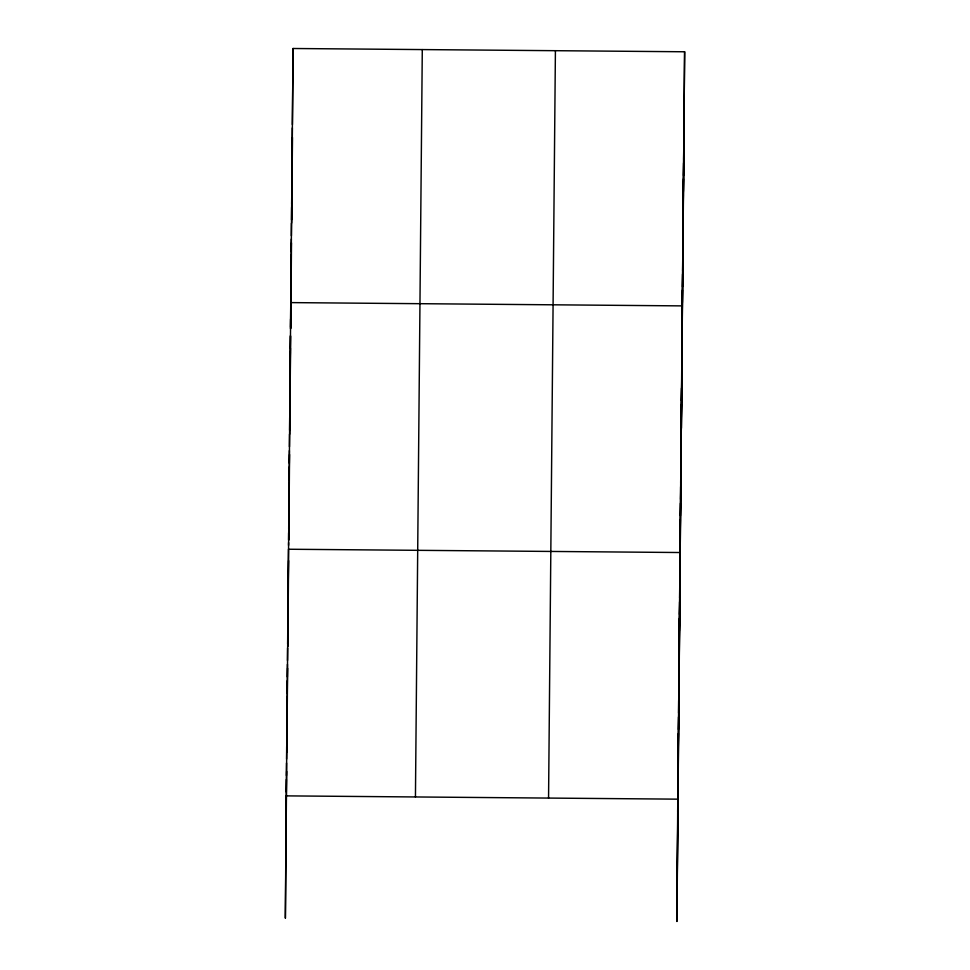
<?xml version="1.0" encoding="UTF-8"?>
<svg xmlns="http://www.w3.org/2000/svg" width="970" height="970" viewBox="0 0 970 970"><rect width="100%" height="100%" fill="white"/><g stroke="black" fill="none" stroke-linecap="round" stroke-linejoin="round"><path stroke-width="1.45" d="M286.296 791.993L286.38 779.431M286.441 775.551L286.526 762.99M286.587 759.11L286.683 746.548M286.744 742.668L286.829 730.107M286.89 726.227L286.987 713.665M287.047 709.785L287.132 697.224M287.193 693.344L287.278 680.782M287.35 676.902L287.435 664.341M287.496 660.461L287.581 647.899M287.641 644.019L287.738 631.458M287.799 627.578L287.884 615.016M287.944 611.124L288.041 598.575M287.811 645.923L288.49 549.238L680.031 552.524L679.182 674.865M288.551 545.358L288.575 542.569M288.587 539.781L288.636 532.797M288.696 528.917L288.793 516.355M288.854 512.475L288.939 499.914M288.999 496.034L289.096 483.472M289.157 479.592L289.242 467.031M289.302 463.151L289.387 450.589M289.46 446.709L289.545 434.148M289.606 430.268L289.69 417.706M289.763 413.826L289.848 401.265M289.909 397.385L289.994 384.823M290.054 380.943L290.151 368.382M290.212 364.49L290.297 351.94M290.357 348.048L290.442 335.499M290.527 328.818L290.6 319.045M289.897 424.957L290.515 336.299M290.576 327.242L290.745 302.604L682.298 305.889L681.437 428.231M290.806 299.281L290.891 286.732M290.952 283.41L291.036 270.848M291.097 267.526L291.182 254.964M291.242 251.642L291.327 239.081M291.388 235.758L291.473 223.197M291.534 219.875L291.618 207.313M291.679 203.991L291.764 191.442M291.825 188.119L291.909 175.558M291.97 172.236L292.055 159.674M292.115 156.352L292.2 143.79M292.225 170.841L292.346 127.907M292.406 124.584L293.073 48.5L684.626 51.774L676.927 921.5L677.775 799.159L286.223 795.873L285.374 918.226L286.635 771.38M677.836 795.279L677.921 782.717M677.994 778.837L678.078 766.276M678.139 762.396L678.224 749.834M678.285 745.954L678.382 733.393M678.442 729.501L678.527 716.951M678.588 713.059L678.685 700.498M678.745 696.618L678.83 684.056M678.891 680.176L678.976 667.615M679.048 663.735L679.133 651.173M679.194 647.293L679.279 634.732M679.352 630.852L679.436 618.29M679.497 614.41L679.582 601.849M679.643 597.969L679.74 585.407M679.8 581.527L679.885 568.966M680.103 548.644L680.188 536.083M680.249 532.203L680.334 519.641M680.406 515.761L680.491 503.2M680.552 499.308L680.637 486.758M680.697 482.866L680.794 470.317M680.855 466.424L680.94 453.863M681.001 449.983L681.086 437.421M681.158 433.541L681.243 420.98M681.304 417.1L681.389 404.538M681.461 400.658L681.546 388.097M682.359 302.567L682.443 290.006M682.504 286.683L682.589 274.122M682.65 270.8L682.735 258.238M682.795 254.916L682.88 242.367M682.941 239.044L683.025 226.483M683.086 223.161L683.171 210.599M683.232 207.277L683.316 194.715M683.377 191.393L683.462 178.832M683.523 175.509L683.607 162.948M683.668 159.626L683.753 147.064M683.814 143.754L683.898 131.192M683.959 127.87L684.044 115.309M684.105 111.986L684.189 99.425M285.883 844.664L293.073 48.5M286.89 752.308L287.581 668.245M287.872 646.178L288.575 560.624M288.842 540.047L289.545 454.493M289.812 433.917L290.515 348.291M290.782 328.212L291.485 242.9M291.752 222.821L292.455 137.498M415.439 796.964L422.289 49.579M548.559 798.08L555.41 50.695M677.69 811.72L684.626 51.774M677.169 885.27L684.286 100.565"/></g></svg>
